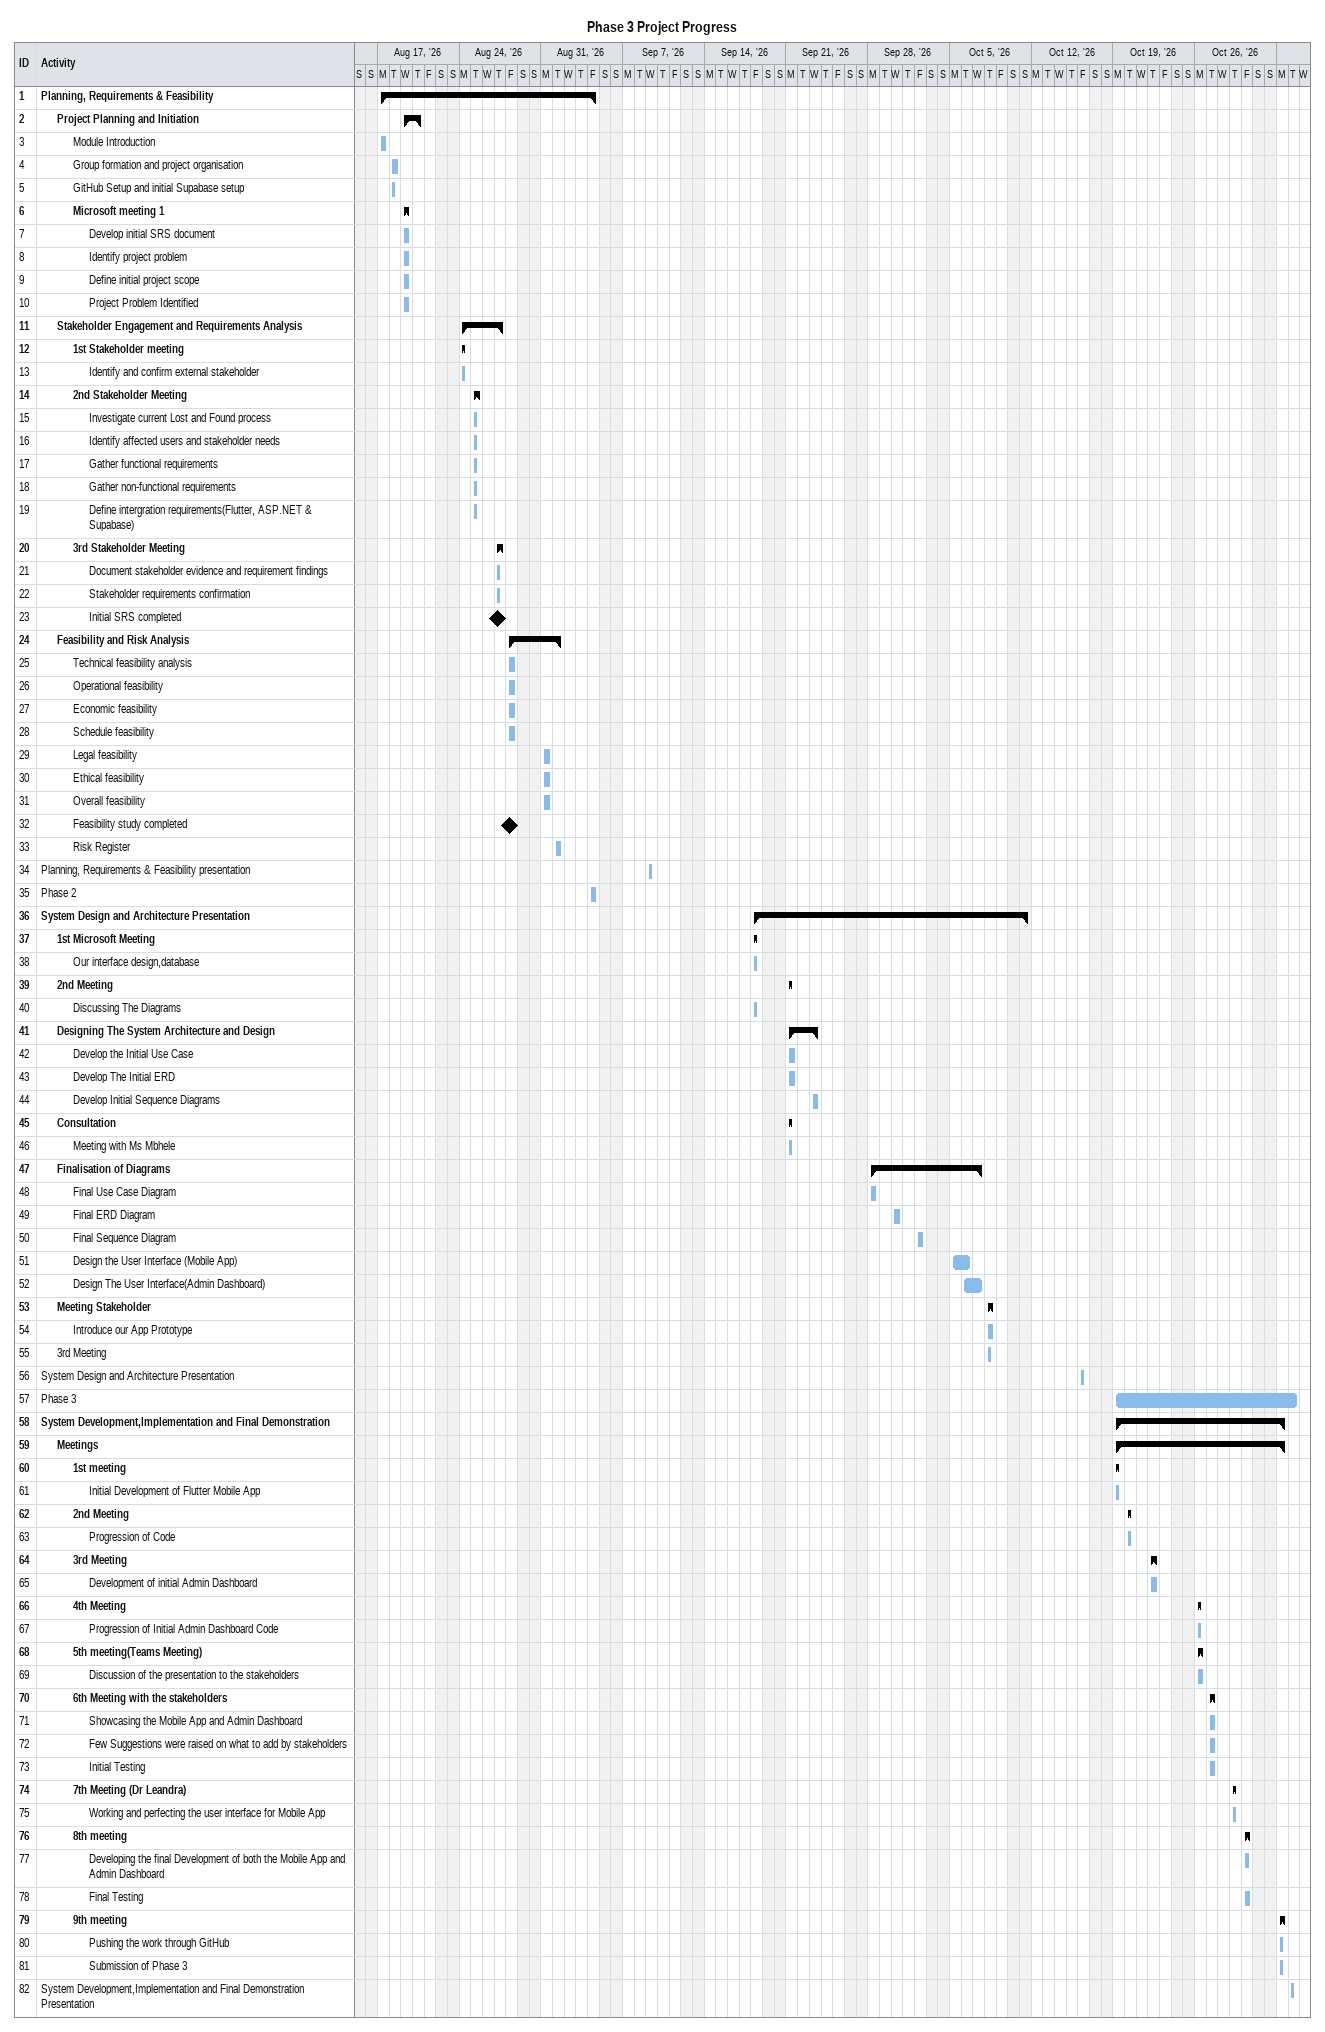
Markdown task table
Phase 3 Project Progress

| ID | Level | Task | Start | Finish |
|---|---|---|---|---|
| 1 | 1 | **Planning, Requirements & Feasibility** | 2026-08-17 | 2026-09-04 |
| 2 | 2 | **Project Planning and Initiation** | 2026-08-19 | 2026-08-20 |
| 3 | 3 | Module Introduction | 2026-08-17 | 2026-08-17 |
| 4 | 3 | Group formation and project organisation | 2026-08-18 | 2026-08-18 |
| 5 | 3 | GitHub Setup and initial Supabase setup | 2026-08-18 | 2026-08-18 |
| 6 | 3 | **Microsoft meeting 1** | 2026-08-19 | 2026-08-19 |
| 7 | 4 | Develop initial SRS document | 2026-08-19 | 2026-08-19 |
| 8 | 4 | Identify project problem | 2026-08-19 | 2026-08-19 |
| 9 | 4 | Define initial project scope | 2026-08-19 | 2026-08-19 |
| 10 | 4 | Project Problem Identified | 2026-08-19 | 2026-08-19 |
| 11 | 2 | **Stakeholder Engagement and Requirements Analysis** | 2026-08-24 | 2026-08-27 |
| 12 | 3 | **1st Stakeholder meeting** | 2026-08-24 | 2026-08-24 |
| 13 | 4 | Identify and confirm external stakeholder | 2026-08-24 | 2026-08-24 |
| 14 | 3 | **2nd Stakeholder Meeting** | 2026-08-25 | 2026-08-25 |
| 15 | 4 | Investigate current Lost and Found process | 2026-08-25 | 2026-08-25 |
| 16 | 4 | Identify affected users and stakeholder needs | 2026-08-25 | 2026-08-25 |
| 17 | 4 | Gather functional requirements | 2026-08-25 | 2026-08-25 |
| 18 | 4 | Gather non-functional requirements | 2026-08-25 | 2026-08-25 |
| 19 | 4 | Define intergration requirements(Flutter, ASP.NET & Supabase) | 2026-08-25 | 2026-08-25 |
| 20 | 3 | **3rd Stakeholder Meeting** | 2026-08-27 | 2026-08-27 |
| 21 | 4 | Document stakeholder evidence and requirement findings | 2026-08-27 | 2026-08-27 |
| 22 | 4 | Stakeholder requirements confirmation | 2026-08-27 | 2026-08-27 |
| 23 | 4 | Initial SRS completed (milestone) | 2026-08-27 | 2026-08-27 |
| 24 | 2 | **Feasibility and Risk Analysis** | 2026-08-28 | 2026-09-01 |
| 25 | 3 | Technical feasibility analysis | 2026-08-28 | 2026-08-28 |
| 26 | 3 | Operational feasibility | 2026-08-28 | 2026-08-28 |
| 27 | 3 | Economic feasibility | 2026-08-28 | 2026-08-28 |
| 28 | 3 | Schedule feasibility | 2026-08-28 | 2026-08-28 |
| 29 | 3 | Legal feasibility | 2026-08-31 | 2026-08-31 |
| 30 | 3 | Ethical feasibility | 2026-08-31 | 2026-08-31 |
| 31 | 3 | Overall feasibility | 2026-08-31 | 2026-08-31 |
| 32 | 3 | Feasibility study completed (milestone) | 2026-08-28 | 2026-08-28 |
| 33 | 3 | Risk Register | 2026-09-01 | 2026-09-01 |
| 34 | 1 | Planning, Requirements & Feasibility presentation | 2026-09-09 | 2026-09-09 |
| 35 | 1 | Phase 2 | 2026-09-04 | 2026-09-04 |
| 36 | 1 | **System Design and Architecture Presentation** | 2026-09-18 | 2026-10-11 |
| 37 | 2 | **1st Microsoft Meeting** | 2026-09-18 | 2026-09-18 |
| 38 | 3 | Our interface design,database | 2026-09-18 | 2026-09-18 |
| 39 | 2 | **2nd Meeting** | 2026-09-21 | 2026-09-21 |
| 40 | 3 | Discussing The Diagrams | 2026-09-18 | 2026-09-18 |
| 41 | 2 | **Designing The System Architecture and Design** | 2026-09-21 | 2026-09-23 |
| 42 | 3 | Develop the Initial Use Case | 2026-09-21 | 2026-09-21 |
| 43 | 3 | Develop The Initial ERD | 2026-09-21 | 2026-09-21 |
| 44 | 3 | Develop Initial Sequence Diagrams | 2026-09-23 | 2026-09-23 |
| 45 | 2 | **Consultation** | 2026-09-21 | 2026-09-21 |
| 46 | 3 | Meeting with Ms Mbhele | 2026-09-21 | 2026-09-21 |
| 47 | 2 | **Finalisation of Diagrams** | 2026-09-28 | 2026-10-07 |
| 48 | 3 | Final Use Case Diagram | 2026-09-28 | 2026-09-28 |
| 49 | 3 | Final ERD Diagram | 2026-09-30 | 2026-09-30 |
| 50 | 3 | Final Sequence Diagram | 2026-10-02 | 2026-10-02 |
| 51 | 3 | Design the User Interface (Mobile App) | 2026-10-05 | 2026-10-06 |
| 52 | 3 | Design The User Interface(Admin Dashboard) | 2026-10-06 | 2026-10-07 |
| 53 | 2 | **Meeting Stakeholder** | 2026-10-08 | 2026-10-08 |
| 54 | 3 | Introduce our App Prototype | 2026-10-08 | 2026-10-08 |
| 55 | 2 | 3rd Meeting | 2026-10-08 | 2026-10-08 |
| 56 | 1 | System Design and Architecture Presentation | 2026-10-16 | 2026-10-16 |
| 57 | 1 | Phase 3 | 2026-10-19 | 2026-11-03 |
| 58 | 1 | **System Development,Implementation and Final Demonstration** | 2026-10-19 | 2026-11-02 |
| 59 | 2 | **Meetings** | 2026-10-19 | 2026-11-02 |
| 60 | 3 | **1st meeting** | 2026-10-19 | 2026-10-19 |
| 61 | 4 | Initial Development of Flutter Mobile App | 2026-10-19 | 2026-10-19 |
| 62 | 3 | **2nd Meeting** | 2026-10-20 | 2026-10-20 |
| 63 | 4 | Progression of Code | 2026-10-20 | 2026-10-20 |
| 64 | 3 | **3rd Meeting** | 2026-10-22 | 2026-10-22 |
| 65 | 4 | Development of initial Admin Dashboard | 2026-10-22 | 2026-10-22 |
| 66 | 3 | **4th Meeting** | 2026-10-26 | 2026-10-26 |
| 67 | 4 | Progression of Initial Admin Dashboard Code | 2026-10-26 | 2026-10-26 |
| 68 | 3 | **5th meeting(Teams Meeting)** | 2026-10-26 | 2026-10-26 |
| 69 | 4 | Discussion of the presentation to the stakeholders | 2026-10-26 | 2026-10-26 |
| 70 | 3 | **6th Meeting with the stakeholders** | 2026-10-27 | 2026-10-27 |
| 71 | 4 | Showcasing the Mobile App and Admin Dashboard | 2026-10-27 | 2026-10-27 |
| 72 | 4 | Few Suggestions were raised on what to add by stakeholders | 2026-10-27 | 2026-10-27 |
| 73 | 4 | Initial Testing | 2026-10-27 | 2026-10-27 |
| 74 | 3 | **7th Meeting (Dr Leandra)** | 2026-10-29 | 2026-10-29 |
| 75 | 4 | Working and perfecting the user interface for Mobile App | 2026-10-29 | 2026-10-29 |
| 76 | 3 | **8th meeting** | 2026-10-30 | 2026-10-30 |
| 77 | 4 | Developing the final Development of both the Mobile App and Admin Dashboard | 2026-10-30 | 2026-10-30 |
| 78 | 4 | Final Testing | 2026-10-30 | 2026-10-30 |
| 79 | 3 | **9th meeting** | 2026-11-02 | 2026-11-02 |
| 80 | 4 | Pushing the work through GitHub | 2026-11-02 | 2026-11-02 |
| 81 | 4 | Submission of Phase 3 | 2026-11-02 | 2026-11-02 |
| 82 | 1 | System Development,Implementation and Final Demonstration Presentation | 2026-11-03 | 2026-11-03 |
